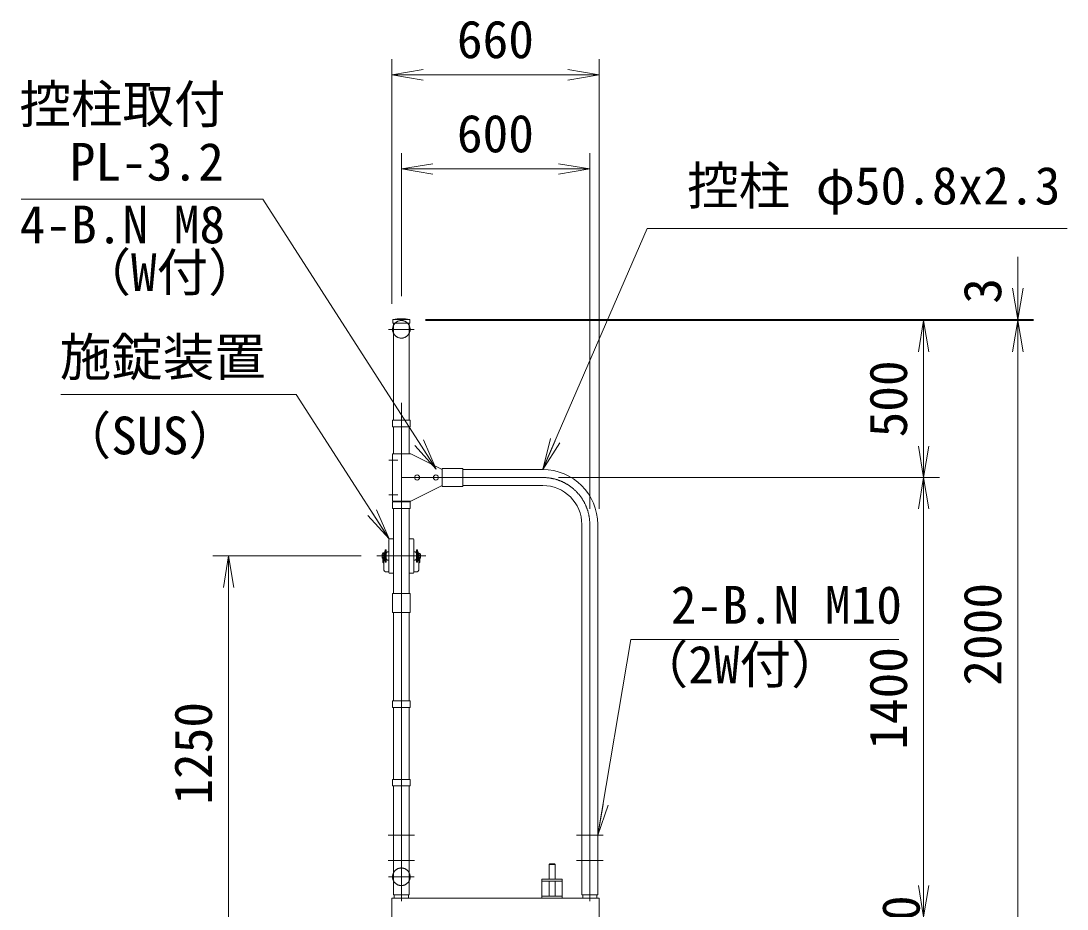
# Model space of a CAD drawing. Units: millimetres, scale not verified. Extents: x -10500 to 10500, y -7425 to 7425.
# Drawn here: x 3902 to 7233, y -258 to 2572 of the extents above; entities that cross this region are included whole.
import ezdxf
from ezdxf.enums import TextEntityAlignment as Align

# ---------------------------------------------------------------- set-up
doc = ezdxf.new("R2010")
doc.units = ezdxf.units.MM
doc.header["$LTSCALE"] = 50
for name, pattern in [('DASHED', [7.5, 6, -1.5]), ('USER1', [50.8, 31.75, -6.35, 6.35, -6.35]), ('USER2', [1.5, 1, -0.5])]:
    doc.linetypes.add(name, pattern=pattern)
for name, color, linetype, lineweight in [('0-0_D-STR-DIM', 7, 'Continuous', 9), ('0-1_0', 7, 'Continuous', 9), ('0-2_D-STR1', 1, 'Continuous', 18), ('0-3_D-BMK', 2, 'USER1', 13), ('0-4_D-STR3', 3, 'Continuous', 13), ('0-5_D-STR2', 7, 'Continuous', 9), ('0-9_D-STR-TXT', 7, 'Continuous', 9)]:
    doc.layers.add(name, color=color, linetype=linetype, lineweight=lineweight)
doc.styles.add('ＭＳ ゴシック', font='')
doc.styles.get('ＭＳ ゴシック').set_extended_font_data('MS Gothic')

# ---------------------------------------------------------------- blocks, each defined once
blk = doc.blocks.new('_Open')
at = {"layer": '0-1_0'}
blk.add_line((-50, 8.33), (0, 0), dxfattribs=at)
blk.add_lwpolyline([(-50, -8.33), (0, 0), (-50, 0)], dxfattribs=at)

msp = doc.modelspace()

# ---------------------------------------------------------------- linework, layer by layer
at = {"layer": '0-0_D-STR-DIM'}
for p, q in [((5083.14, 1669.98), (5083.14, 2449.98)), ((5743.14, 1016.97), (5743.14, 2449.98)), ((5183.14, 2399.98), (5643.14, 2399.98)), ((5113.14, 1694.98), (5113.14, 2149.98)), ((5713.14, 1016.97), (5713.14, 2149.98)), ((5213.14, 2099.98), (5613.14, 2099.98)), ((7076.03, 1719.98), (7076.03, 1819.98)), ((5189.74, 1619.98), (7126.03, 1619.98)), ((5189.74, 1616.97), (6826.03, 1616.97)), ((5189.74, 1616.97), (7126.03, 1616.97)), ((5189.74, 1616.97), (7126.03, 1616.97)), ((7076.03, 1616.97), (7076.03, 1619.98)), ((6776.03, 1516.97), (6776.03, 1216.97)), ((7076.03, 1516.97), (7076.03, -283.02)), ((7076.03, 1516.97), (7076.03, 1416.97)), ((5613.14, 1116.97), (6826.03, 1116.97)), ((5613.14, 1116.97), (6826.03, 1116.97)), ((6776.03, 1016.97), (6776.03, -183.02)), ((4985.41, 866.98), (4513.14, 866.98)), ((4563.14, -283.02), (4563.14, 766.98)), ((6776.03, -183.02), (6776.03, -83.02))]:
    msp.add_line(p, q, dxfattribs=at)
at = {"layer": '0-2_D-STR1'}
for p, q in [((5139.74, 1619.98), (5086.54, 1619.98)), ((5086.54, 1608.98), (5086.54, 1619.98)), ((5139.74, 1608.98), (5086.54, 1608.98)), ((5087.74, 1299.72), (5087.74, 1608.98)), ((5087.74, 1299.72), (5087.74, 1608.98)), ((5138.54, 1299.72), (5138.54, 1608.98)), ((5138.54, 1299.72), (5138.54, 1608.98)), ((5139.74, 1608.98), (5139.74, 1619.98)), ((5087.74, 1191.97), (5087.74, 1278.72)), ((5087.74, 1191.97), (5087.74, 1278.72)), ((5138.54, 1191.97), (5138.54, 1278.72)), ((5138.54, 1191.97), (5138.54, 1278.72)), ((5242.34, 1142.37), (5243.14, 1142.37)), ((5309.14, 1142.37), (5563.14, 1142.37)), ((5242.34, 1091.57), (5243.14, 1091.57)), ((5309.14, 1091.57), (5563.14, 1091.57)), ((5087.74, 1039.72), (5087.74, 1041.97)), ((5087.74, 1039.72), (5087.74, 1041.97)), ((5138.54, 1039.72), (5138.54, 1041.97)), ((5087.74, 746.98), (5087.74, 1018.72)), ((5087.74, 746.98), (5087.74, 1018.72)), ((5138.54, 746.98), (5138.54, 1018.72)), ((5687.74, -213.02), (5687.74, 966.97)), ((5687.74, -213.02), (5687.74, 966.97)), ((5687.74, -213.02), (5687.74, 966.97)), ((5738.54, -213.02), (5738.54, 966.97)), ((5738.54, -213.02), (5738.54, 966.97)), ((5087.74, 405.23), (5087.74, 686.98)), ((5087.74, 405.23), (5087.74, 686.98)), ((5138.54, 405.23), (5138.54, 686.98)), ((5138.54, 405.23), (5138.54, 686.98)), ((5087.74, 155.23), (5087.74, 384.23)), ((5087.74, 155.23), (5087.74, 384.23)), ((5138.54, 155.23), (5138.54, 384.23)), ((5138.54, 155.23), (5138.54, 384.23)), ((5087.74, -213.02), (5087.74, 134.23)), ((5087.74, -213.02), (5087.74, 134.23)), ((5138.54, -213.02), (5138.54, 134.23)), ((5138.54, -213.02), (5138.54, 134.23)), ((5743.14, -223.02), (5083.14, -223.02)), ((5083.14, -223.02), (5083.14, -283.02)), ((5138.54, -213.02), (5087.74, -213.02)), ((5090.64, -223.02), (5090.64, -213.02)), ((5135.64, -223.02), (5135.64, -213.02)), ((5738.54, -213.02), (5687.74, -213.02)), ((5690.64, -223.02), (5690.64, -213.02)), ((5735.64, -223.02), (5735.64, -213.02)), ((5743.14, -223.02), (5743.14, -283.02))]:
    msp.add_line(p, q, dxfattribs=at)
for centre, radius, start, end in [((5113.14, 1503.55), 119.43, 77.13052, 102.86948), ((5563.14, 966.97), 175.4, 0, 90), ((5563.14, 966.97), 124.6, 0, 90)]:
    msp.add_arc(centre, radius, start, end, dxfattribs=at)
at = {"layer": '0-3_D-BMK'}
for p, q in [((5113.14, -233.02), (5113.14, 1644.98)), ((5113.14, -233.02), (5113.14, 1644.98)), ((5113.14, -233.02), (5113.14, 1644.98)), ((5153.96, 1588.97), (5072.33, 1588.97)), ((5102.3, 1171.97), (5073.19, 1171.97)), ((5113.14, 1116.97), (5563.14, 1116.97)), ((5102.3, 1061.97), (5073.19, 1061.97)), ((5713.14, -233.02), (5713.14, 966.97)), ((5713.14, -233.02), (5713.14, 966.97)), ((5713.14, -233.02), (5713.14, 966.97)), ((5713.14, -233.02), (5713.14, 966.97)), ((5190.87, 866.98), (5035.41, 866.98)), ((5155.54, -23.02), (5070.74, -23.02)), ((5755.54, -23.02), (5670.74, -23.02)), ((5155.54, -103.02), (5070.74, -103.02)), ((5755.54, -103.02), (5670.74, -103.02)), ((5153.96, -155.02), (5072.33, -155.02)), ((5153.96, -155.02), (5072.33, -155.02))]:
    msp.add_line(p, q, dxfattribs=at)
msp.add_arc((5563.14, 966.97), 150, 0, 90, dxfattribs=at)
at = {"layer": '0-4_D-STR3'}
for p, q in [((5140.84, 1299.72), (5085.44, 1299.72)), ((5085.44, 1278.72), (5085.44, 1299.72)), ((5140.84, 1278.72), (5140.84, 1299.72)), ((5140.84, 1278.72), (5085.44, 1278.72)), ((5084.54, 1041.97), (5084.54, 1191.97)), ((5143.14, 1191.97), (5084.54, 1191.97)), ((5143.14, 1191.97), (5243.14, 1141.97)), ((5309.14, 1145.52), (5243.14, 1145.52)), ((5243.14, 1145.52), (5243.14, 1088.42)), ((5243.14, 1141.97), (5243.14, 1091.97)), ((5309.14, 1145.52), (5309.14, 1088.42)), ((5143.14, 1041.97), (5243.14, 1091.97)), ((5309.14, 1088.42), (5243.14, 1088.42)), ((5084.54, 1041.97), (5143.14, 1041.97)), ((5140.84, 1039.72), (5085.44, 1039.72)), ((5085.44, 1018.72), (5085.44, 1039.72)), ((5140.84, 1018.72), (5140.84, 1039.72)), ((5140.84, 1018.72), (5085.44, 1018.72)), ((5073.51, 814.23), (5073.51, 919.73)), ((5075.76, 921.98), (5087.74, 921.98)), ((5150.52, 921.98), (5138.54, 921.98)), ((5152.77, 814.23), (5152.77, 919.73)), ((5052.41, 861.23), (5052.41, 872.73)), ((5057.91, 874.48), (5053.11, 874.48)), ((5057.91, 870.98), (5053.11, 870.98)), ((5054.74, 876.98), (5054.74, 874.48)), ((5057.91, 857.98), (5057.91, 875.98)), ((5059.41, 877.48), (5060.41, 877.48)), ((5060.91, 851.98), (5060.91, 881.98)), ((5060.91, 881.98), (5061.91, 881.98)), ((5061.91, 846.98), (5061.91, 886.98)), ((5061.91, 886.98), (5064.91, 886.98)), ((5064.91, 846.98), (5064.91, 886.98)), ((5064.91, 875.98), (5066.69, 878.32)), ((5069.71, 880.48), (5073.51, 880.48)), ((5156.57, 880.48), (5152.77, 880.48)), ((5161.37, 875.98), (5159.6, 878.32)), ((5161.37, 846.98), (5161.37, 886.98)), ((5164.37, 886.98), (5161.37, 886.98)), ((5164.37, 846.98), (5164.37, 886.98)), ((5165.37, 881.98), (5164.37, 881.98)), ((5165.37, 851.98), (5165.37, 881.98)), ((5166.87, 877.48), (5165.87, 877.48)), ((5168.37, 857.98), (5168.37, 875.98)), ((5168.37, 874.48), (5173.17, 874.48)), ((5168.37, 870.98), (5173.17, 870.98)), ((5173.87, 861.23), (5173.87, 872.73)), ((5057.91, 862.98), (5053.11, 862.98)), ((5057.91, 859.48), (5053.11, 859.48)), ((5054.74, 859.48), (5054.74, 846.98)), ((5057.74, 841.98), (5057.74, 821.98)), ((5059.41, 856.48), (5060.41, 856.48)), ((5060.91, 851.98), (5061.91, 851.98)), ((5061.91, 846.98), (5064.91, 846.98)), ((5064.91, 857.98), (5066.69, 855.64)), ((5069.71, 853.48), (5073.51, 853.48)), ((5156.57, 853.48), (5152.77, 853.48)), ((5161.37, 857.98), (5159.6, 855.64)), ((5164.37, 846.98), (5161.37, 846.98)), ((5165.37, 851.98), (5164.37, 851.98)), ((5166.87, 856.48), (5165.87, 856.48)), ((5173.17, 862.98), (5168.37, 862.98)), ((5168.37, 859.48), (5173.17, 859.48)), ((5168.54, 841.98), (5168.54, 821.98)), ((5171.54, 859.48), (5171.54, 846.98)), ((5062.74, 816.98), (5073.51, 816.98)), ((5075.76, 811.98), (5087.74, 811.98)), ((5150.52, 811.98), (5138.54, 811.98)), ((5163.54, 816.98), (5152.77, 816.98)), ((5141.34, 746.98), (5084.94, 746.98)), ((5084.94, 746.98), (5084.94, 686.98)), ((5141.34, 746.98), (5141.34, 686.98)), ((5141.34, 686.98), (5084.94, 686.98)), ((5140.84, 405.23), (5085.44, 405.23)), ((5085.44, 405.23), (5085.44, 384.23)), ((5140.84, 405.23), (5140.84, 384.23)), ((5140.84, 384.23), (5085.44, 384.23)), ((5140.84, 155.23), (5085.44, 155.23)), ((5085.44, 155.23), (5085.44, 134.23)), ((5140.84, 134.23), (5085.44, 134.23)), ((5140.84, 155.23), (5140.84, 134.23)), ((5585.64, -114.34), (5583.64, -116.34)), ((5602.64, -116.34), (5583.64, -116.34)), ((5583.64, -116.34), (5583.64, -163.02)), ((5600.64, -114.34), (5585.64, -114.34)), ((5600.64, -114.34), (5602.64, -116.34)), ((5602.64, -116.34), (5602.64, -163.02)), ((5560.64, -163.02), (5560.64, -169.02)), ((5560.64, -163.02), (5560.64, -223.02)), ((5625.64, -163.02), (5625.64, -223.02)), ((5583.64, -169.02), (5583.64, -217.02)), ((5602.64, -169.02), (5602.64, -217.02)), ((5560.64, -217.02), (5560.64, -223.02))]:
    msp.add_line(p, q, dxfattribs=at)
at = {"layer": '0-4_D-STR3', "linetype": 'USER2'}
for p, q in [((5057.74, 859.48), (5057.74, 841.98)), ((5168.54, 859.48), (5168.54, 841.98))]:
    msp.add_line(p, q, dxfattribs=at)
at = {"layer": '0-4_D-STR3'}
for points in [[(5054.74, 876.98), (5057.74, 876.98), (5057.74, 874.48)], [(5560.64, -163.02), (5625.64, -163.02), (5625.64, -169.02), (5560.64, -169.02)], [(5560.64, -217.02), (5625.64, -217.02), (5625.64, -223.02), (5560.64, -223.02)]]:
    msp.add_lwpolyline(points, dxfattribs=at)
for centre in [(5163.14, 1116.97), (5223.14, 1116.97)]:
    msp.add_circle(centre, 8, dxfattribs=at)
for centre, radius, start, end in [((5075.76, 919.73), 2.25, 90, 180), ((5150.52, 919.73), 2.25, 0, 90), ((5054.95, 872.73), 2.54, 136.35169, 223.64831), ((5064.19, 866.98), 11.78, 160.14751, 199.85249), ((5059.41, 875.98), 1.5, 90, 180), ((5060.41, 877.98), 0.5, 270, 0), ((5069.71, 877.28), 3.2, 90, 161.05067), ((5156.57, 877.28), 3.2, 18.94933, 90), ((5165.87, 877.98), 0.5, 180, 270), ((5166.87, 875.98), 1.5, 0, 90), ((5171.34, 872.73), 2.54, 316.35169, 43.64831), ((5162.09, 866.98), 11.78, 340.14751, 19.85249), ((5054.95, 861.23), 2.54, 136.39452, 223.60548), ((5050.59, 841.08), 7.21, 7.10672, 54.8208), ((5059.41, 857.98), 1.5, 180, 270), ((5060.41, 855.98), 0.5, 0, 90), ((5069.71, 856.68), 3.2, 198.94933, 270), ((5156.57, 856.68), 3.2, 270, 341.05067), ((5165.87, 855.98), 0.5, 90, 180), ((5166.87, 857.98), 1.5, 270, 0), ((5175.7, 841.08), 7.21, 125.1792, 172.89328), ((5171.33, 861.23), 2.54, 316.39452, 43.60548), ((5062.74, 821.98), 5, 180, 270), ((5075.76, 814.23), 2.25, 180, 270), ((5150.52, 814.23), 2.25, 270, 0), ((5163.54, 821.98), 5, 270, 0)]:
    msp.add_arc(centre, radius, start, end, dxfattribs=at)
at = {"layer": '0-5_D-STR2', "linetype": 'DASHED'}
for centre in [(5113.14, 1588.97), (5113.14, -155.02)]:
    msp.add_circle(centre, 28, dxfattribs=at)
at = {"layer": '0-9_D-STR-TXT'}
for points in [[(3902.81, 2003.52), (4671.94, 2003.52), (5222.91, 1145.59)], [(7232.62, 1910.79), (5895.92, 1910.79), (5563.94, 1144.21)], [(4028.59, 1381.39), (4778.01, 1381.39), (5073.09, 923)], [(6696.81, 601.21), (5843.76, 601.21), (5738.87, -21.05)]]:
    msp.add_lwpolyline(points, dxfattribs=at)

# ---------------------------------------------------------------- block references
at = {"layer": '0-0_D-STR-DIM', "xscale": 2, "yscale": 2}
for p, rotation in [((5083.14, 2399.98), 180), ((5113.14, 2099.98), 180), ((7076.03, 1619.98), 270), ((6776.03, 1616.97), 90), ((7076.03, 1616.97), 90), ((7076.03, 1616.97), 90), ((6776.03, 1116.97), 270), ((6776.03, 1116.97), 90), ((4563.14, 866.98), 90), ((6776.03, -283.02), 270), ((6776.03, -283.02), 270)]:
    msp.add_blockref('_Open', p, dxfattribs=dict(at, rotation=rotation))
for p in [(5743.14, 2399.98), (5713.14, 2099.98)]:
    msp.add_blockref('_Open', p, dxfattribs=at)
at = {"layer": '0-9_D-STR-TXT', "xscale": 2, "yscale": 2}
for p, rotation in [((5223.99, 1143.91), 302.70853), ((5563.14, 1142.37), 246.58432), ((5074.17, 921.32), 302.77095), ((5738.54, -23.02), 260.43196)]:
    msp.add_blockref('_Open', p, dxfattribs=dict(at, rotation=rotation))

# ---------------------------------------------------------------- texts
at = {"layer": '0-0_D-STR-DIM', "style": 'ＭＳ ゴシック'}
for s, p in [('660', (5290.02, 2416.85)), ('600', (5290.02, 2116.85))]:
    msp.add_text(s, height=120.2, dxfattribs=at).set_placement(p, align=Align.BOTTOM_LEFT)
for s, p in [('3', (7059.16, 1670.66)), ('500', (6759.16, 1244.78)), ('2000', (7059.16, 453.85)), ('1400', (6759.16, 249.72)), ('1250', (4546.27, 74.73)), ('100', (6799.4, -459.65))]:
    msp.add_text(s, height=120.2, rotation=90, dxfattribs=at).set_placement(p, align=Align.BOTTOM_LEFT)
at = {"layer": '0-9_D-STR-TXT', "style": 'ＭＳ ゴシック'}
for s, p in [('控柱取付', (3897.43, 2210.22)), ('PL-3.2', (4057.32, 2026.89)), ('控柱 φ50.8x2.3', (6023.23, 1950.82)), ('4-B.N M8', (3898.06, 1826.96)), ('（W付）', (4088.39, 1674.62)), ('施錠装置', (4025.62, 1404.75)), ('（SUS）', (4025.62, 1154.75)), ('2-B.N M10', (5971.07, 615.23)), ('（2W付）', (5862.36, 424.9))]:
    msp.add_text(s, height=120.2, dxfattribs=at).set_placement(p, align=Align.BOTTOM_LEFT)

doc.saveas('drawing.dxf')
